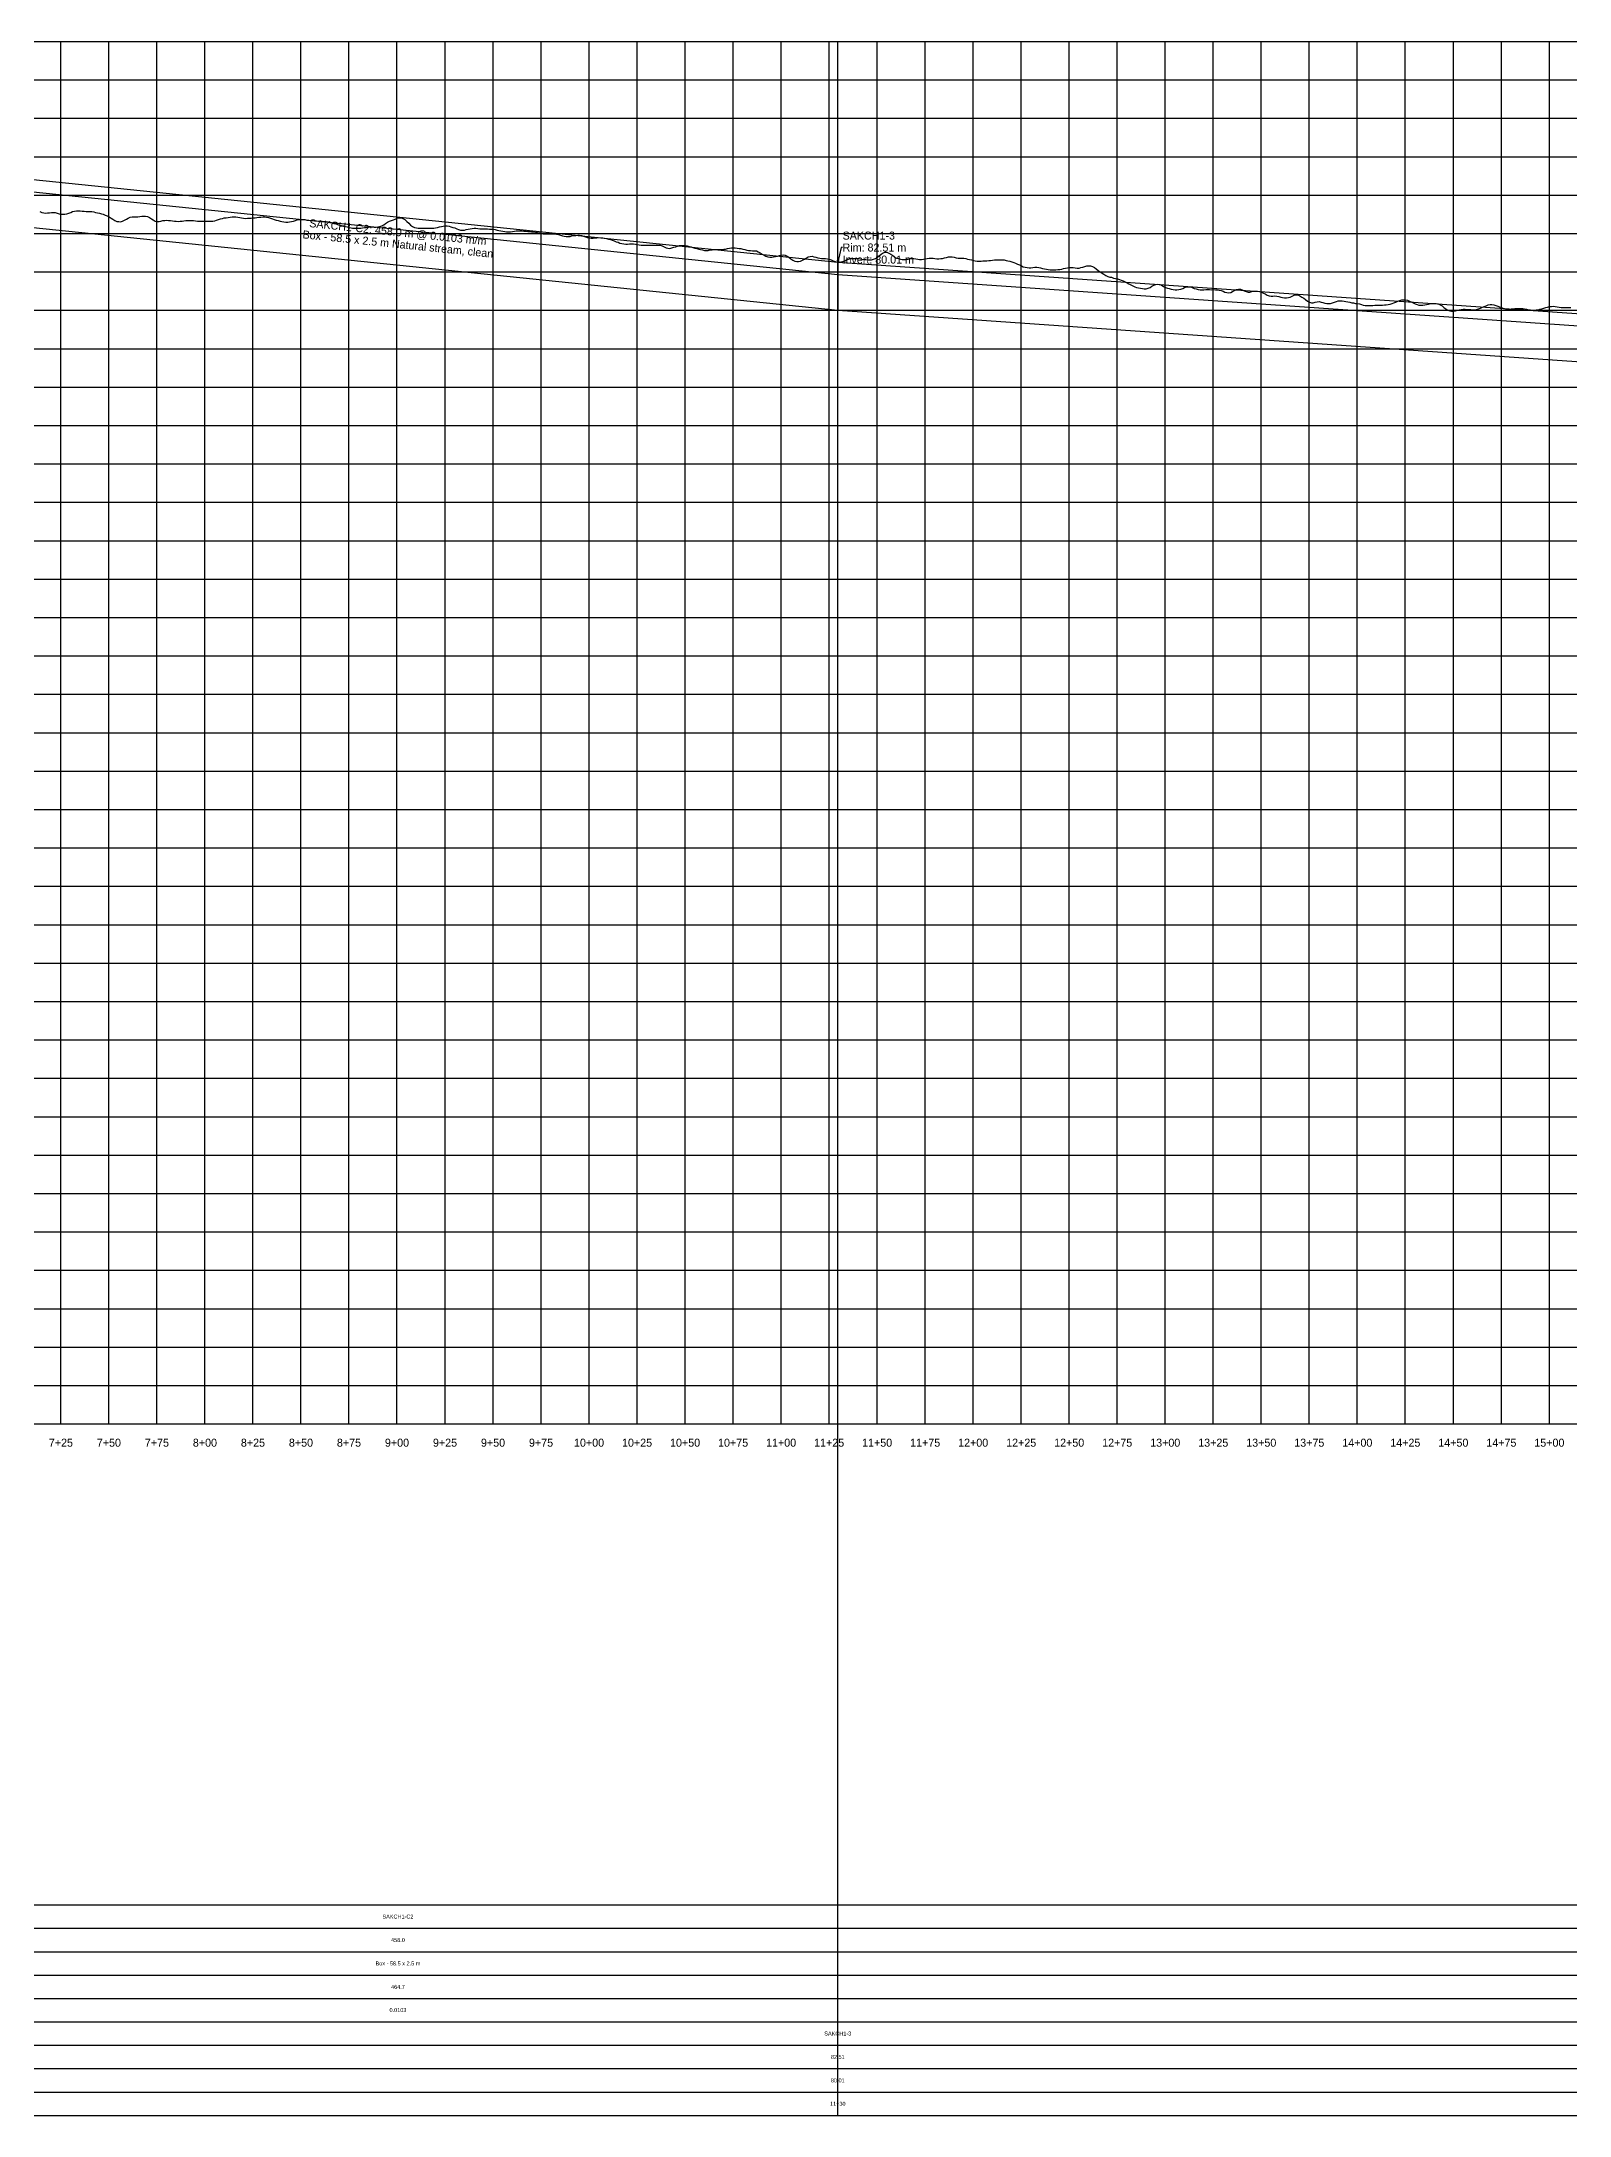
# Model space of a CAD drawing. Extents: x -64 to 12506, y -140 to 942.
# Drawn here: x 715 to 1510, y -140 to 940 of the extents above; entities that cross this region are included whole.
import ezdxf
from ezdxf.enums import TextEntityAlignment as Align

# ---------------------------------------------------------------- set-up
doc = ezdxf.new("R2010")
doc.units = 0
for name, color, linetype in [('Annotation', 7, 'Continuous'), ('Annotation_Table', 254, 'Continuous'), ('Crown', 7, 'Continuous'), ('Grid', 254, 'Continuous'), ('Grid_Text', 7, 'Continuous'), ('Ground_Elevation', 3, 'Continuous'), ('Hydraulic_Grade', 5, 'Continuous'), ('Invert', 7, 'Continuous'), ('Structure', 7, 'Continuous')]:
    doc.layers.add(name, color=color, linetype=linetype)

msp = doc.modelspace()

# ---------------------------------------------------------------- linework, layer by layer
at = {"layer": 'Annotation', "color": 0}
msp.add_lwpolyline([(1132, 832.7), (1131.2, 832.7), (1129.5, 825.1)], dxfattribs=at)
msp.add_lwpolyline([(1129.5, 825.1), (1129.3, 826.1), (1130.1, 825.9)], close=True, dxfattribs=at)
at = {"layer": 'Annotation_Table', "color": 254}
for points in [[(1129.5, -140.2), (1129.5, 940)], [(-25, -30.5), (12475, -30.5)], [(-25, -42.7), (12475, -42.7)], [(-25, -54.9), (12475, -54.9)], [(-25, -67.1), (12475, -67.1)], [(-25, -79.2), (12475, -79.2)], [(-25, -91.4), (12475, -91.4)], [(-25, -103.6), (12475, -103.6)], [(-25, -115.8), (12475, -115.8)], [(-25, -128), (12475, -128)], [(-25, -140.2), (12475, -140.2)]]:
    msp.add_lwpolyline(points, dxfattribs=at)
at = {"layer": 'Crown', "color": 0}
for points in [[(671.6, 872.1), (1129.5, 825.1)], [(1129.5, 825.1), (1129.5, 825.1)], [(1129.5, 825.1), (1996.1, 764.8)]]:
    msp.add_lwpolyline(points, dxfattribs=at)
at = {"layer": 'Grid', "color": 254}
for points in [[(-25, 940), (12475, 940)], [(725, 220), (725, 940)], [(750, 220), (750, 940)], [(775, 220), (775, 940)], [(800, 220), (800, 940)], [(825, 220), (825, 940)], [(850, 220), (850, 940)], [(875, 220), (875, 940)], [(900, 220), (900, 940)], [(925, 220), (925, 940)], [(950, 220), (950, 940)], [(975, 220), (975, 940)], [(1000, 220), (1000, 940)], [(1025, 220), (1025, 940)], [(1050, 220), (1050, 940)], [(1075, 220), (1075, 940)], [(1100, 220), (1100, 940)], [(1125, 220), (1125, 940)], [(1150, 220), (1150, 940)], [(1175, 220), (1175, 940)], [(1200, 220), (1200, 940)], [(1225, 220), (1225, 940)], [(1250, 220), (1250, 940)], [(1275, 220), (1275, 940)], [(1300, 220), (1300, 940)], [(1325, 220), (1325, 940)], [(1350, 220), (1350, 940)], [(1375, 220), (1375, 940)], [(1400, 220), (1400, 940)], [(1425, 220), (1425, 940)], [(1450, 220), (1450, 940)], [(1475, 220), (1475, 940)], [(1500, 220), (1500, 940)], [(-25, 920), (12475, 920)], [(-25, 900), (12475, 900)], [(-25, 880), (12475, 880)], [(-25, 860), (12475, 860)], [(-25, 840), (12475, 840)], [(-25, 820), (12475, 820)], [(-25, 800), (12475, 800)], [(-25, 780), (12475, 780)], [(-25, 760), (12475, 760)], [(-25, 740), (12475, 740)], [(-25, 720), (12475, 720)], [(-25, 700), (12475, 700)], [(-25, 680), (12475, 680)], [(-25, 660), (12475, 660)], [(-25, 640), (12475, 640)], [(-25, 620), (12475, 620)], [(-25, 600), (12475, 600)], [(-25, 580), (12475, 580)], [(-25, 560), (12475, 560)], [(-25, 540), (12475, 540)], [(-25, 520), (12475, 520)], [(-25, 500), (12475, 500)], [(-25, 480), (12475, 480)], [(-25, 460), (12475, 460)], [(-25, 440), (12475, 440)], [(-25, 420), (12475, 420)], [(-25, 400), (12475, 400)], [(-25, 380), (12475, 380)], [(-25, 360), (12475, 360)], [(-25, 340), (12475, 340)], [(-25, 320), (12475, 320)], [(-25, 300), (12475, 300)], [(-25, 280), (12475, 280)], [(-25, 260), (12475, 260)], [(-25, 240), (12475, 240)], [(-25, 220), (12475, 220)]]:
    msp.add_lwpolyline(points, dxfattribs=at)
at = {"layer": 'Ground_Elevation', "color": 3}
msp.add_lwpolyline([(714.1, 851.4), (715.1, 851), (716.1, 850.7), (717.1, 850.6), (718.1, 850.7), (719.1, 850.8), (720.1, 850.9), (721.1, 851), (722.1, 850.9), (723.1, 850.6), (724.1, 850.2), (725.1, 850), (726.1, 850), (727.1, 850), (728.1, 850.2), (729.1, 850.5), (730.1, 851), (731.1, 851.4), (732.1, 851.6), (733.1, 851.8), (734.1, 851.8), (735.1, 851.8), (736.1, 851.7), (737.1, 851.6), (738.1, 851.5), (739.1, 851.4), (740.1, 851.4), (741.1, 851.4), (742.1, 851.2), (743.1, 851), (744.1, 850.7), (745.1, 850.5), (746.1, 850.2), (747.1, 850), (748.1, 849.6), (749.1, 849.2), (750.1, 848.6), (751.1, 848), (752.1, 847.4), (753.1, 846.8), (754.1, 846.3), (755.1, 846.3), (756.1, 846.1), (757.1, 846.4), (758.1, 846.9), (759.1, 847.5), (760.1, 848), (761.1, 848.5), (762.1, 848.6), (763.1, 848.6), (764.1, 848.6), (765.1, 848.7), (766.1, 848.9), (767.1, 849), (768.1, 849.1), (769.1, 849.1), (770.1, 848.8), (771.1, 848.3), (772.1, 847.7), (773.1, 847.1), (774.1, 846.5), (775.1, 846.2), (776.1, 846.2), (777.1, 846.4), (778.1, 846.7), (779.1, 846.8), (780.1, 846.9), (781.1, 846.8), (782.1, 846.7), (783.1, 846.6), (784.1, 846.5), (785.1, 846.4), (786.1, 846.3), (787.1, 846.4), (788.1, 846.4), (789.1, 846.6), (790.1, 846.7), (791.1, 846.7), (792.1, 846.8), (793.1, 846.8), (794.1, 846.7), (795.1, 846.6), (796.1, 846.5), (797.1, 846.5), (798.1, 846.5), (799.1, 846.5), (800.1, 846.5), (801.1, 846.4), (802.1, 846.4), (803.1, 846.4), (804.1, 846.4), (805.1, 846.6), (806.1, 846.9), (807.1, 847.3), (808.1, 847.6), (809.1, 847.8), (810.1, 848.1), (811.1, 848.2), (812.1, 848.4), (813.1, 848.5), (814.1, 848.6), (815.1, 848.6), (816.1, 848.6), (817.1, 848.5), (818.1, 848.3), (819.1, 848.1), (820.1, 847.9), (821.1, 847.8), (822.1, 847.9), (823.1, 847.9), (824.1, 848), (825.1, 848.1), (826.1, 848.2), (827.1, 848.3), (828.1, 848.5), (829.1, 848.5), (830.1, 848.6), (831.1, 848.6), (832.1, 848.5), (833.1, 848.3), (834.1, 848), (835.1, 847.6), (836.1, 847.3), (837.1, 847), (838.1, 846.7), (839.1, 846.4), (840.1, 846.2), (841.1, 846), (842.1, 845.9), (843.1, 845.9), (844.1, 846), (845.1, 846.2), (846.1, 846.5), (847.1, 846.8), (848.1, 847.1), (849.1, 847.3), (850.1, 847.3), (851.1, 847.3), (852.1, 847.2), (853.1, 847), (854.1, 846.9), (855.1, 846.8), (856.1, 846.7), (857.1, 846.6), (858.1, 846.6), (859.1, 846.5), (860.1, 846.5), (861.1, 846.4), (862.1, 846.3), (863.1, 846.2), (864.1, 846), (865.1, 845.8), (866.1, 845.5), (867.1, 845.2), (868.1, 845), (869.1, 844.7), (870.1, 844.4), (871.1, 844.2), (872.1, 843.9), (873.1, 843.7), (874.1, 843.5), (875.1, 843.2), (876.1, 842.9), (877.1, 842.7), (878.1, 842.7), (879.1, 842.7), (880.1, 842.7), (881.1, 842.8), (882.1, 842.9), (883.1, 843.1), (884.1, 843.2), (885.1, 843.3), (886.1, 843.4), (887.1, 843.4), (888.1, 843.3), (889.1, 843.3), (890.1, 843.4), (891.1, 843.6), (892.1, 844), (893.1, 844.5), (894.1, 845.2), (895.1, 845.9), (896.1, 846.4), (897.1, 846.8), (898.1, 847.1), (899.1, 847.5), (900.1, 847.9), (901.1, 848.2), (902.1, 848.2), (903.1, 847.8), (904.1, 847.2), (905.1, 846.3), (906.1, 845.3), (907.1, 844.3), (908.1, 843.6), (909.1, 843.1), (910.1, 842.9), (911.1, 842.8), (912.1, 842.8), (913.1, 842.7), (914.1, 842.7), (915.1, 842.7), (916.1, 842.7), (917.1, 842.7), (918.1, 842.7), (919.1, 842.8), (920.1, 842.9), (921.1, 843.1), (922.1, 843.4), (923.1, 843.6), (924.1, 843.8), (925.1, 843.9), (926.1, 843.9), (927.1, 843.8), (928.1, 843.5), (929.1, 843.2), (930.1, 842.9), (931.1, 842.5), (932.1, 842.1), (933.1, 841.8), (934.1, 841.7), (935.1, 841.8), (936.1, 842), (937.1, 842.2), (938.1, 842.5), (939.1, 842.6), (940.1, 842.7), (941.1, 842.7), (942.1, 842.6), (943.1, 842.5), (944.1, 842.5), (945.1, 842.5), (946.1, 842.5), (947.1, 842.4), (948.1, 842.3), (949.1, 842.3), (950.1, 842.2), (951.1, 842), (952.1, 841.8), (953.1, 841.6), (954.1, 841.4), (955.1, 841.2), (956.1, 841), (957.1, 840.8), (958.1, 840.8), (959.1, 840.9), (960.1, 841), (961.1, 841.2), (962.1, 841.3), (963.1, 841.3), (964.1, 841.3), (965.1, 841.3), (966.1, 841.2), (967.1, 841.2), (968.1, 841.1), (969.1, 841), (970.1, 840.9), (971.1, 840.8), (972.1, 840.6), (973.1, 840.5), (974.1, 840.3), (975.1, 840.1), (976.1, 839.9), (977.1, 839.8), (978.1, 839.8), (979.1, 839.8), (980.1, 839.9), (981.1, 839.9), (982.1, 839.9), (983.1, 839.7), (984.1, 839.4), (985.1, 839.1), (986.1, 838.8), (987.1, 838.6), (988.1, 838.5), (989.1, 838.5), (990.1, 838.5), (991.1, 838.7), (992.1, 838.9), (993.1, 839), (994.1, 839.2), (995.1, 839.1), (996.1, 838.9), (997.1, 838.6), (998.1, 838.2), (999.1, 837.9), (1000.1, 837.7), (1001.1, 837.6), (1002.1, 837.6), (1003.1, 837.7), (1004.1, 837.8), (1005.1, 837.9), (1006.1, 837.8), (1007.1, 837.8), (1008.1, 837.6), (1009.1, 837.4), (1010.1, 837.1), (1011.1, 836.8), (1012.1, 836.5), (1013.1, 836.1), (1014.1, 835.7), (1015.1, 835.4), (1016.1, 835), (1017.1, 834.8), (1018.1, 834.6), (1019.1, 834.5), (1020.1, 834.5), (1021.1, 834.6), (1022.1, 834.6), (1023.1, 834.6), (1024.1, 834.5), (1025.1, 834.3), (1026.1, 834.1), (1027.1, 834), (1028.1, 833.9), (1029.1, 833.9), (1030.1, 833.9), (1031.1, 833.9), (1032.1, 833.9), (1033.1, 833.9), (1034.1, 834), (1035.1, 834), (1036.1, 834), (1037.1, 833.9), (1038.1, 833.6), (1039.1, 833.1), (1040.1, 832.6), (1041.1, 832.3), (1042.1, 832.2), (1043.1, 832.5), (1044.1, 832.8), (1045.1, 833.1), (1046.1, 833.4), (1047.1, 833.7), (1048.1, 833.8), (1049.1, 833.8), (1050.1, 833.7), (1051.1, 833.5), (1052.1, 833.2), (1053.1, 833), (1054.1, 832.7), (1055.1, 832.4), (1056.1, 832.1), (1057.1, 831.9), (1058.1, 831.6), (1059.1, 831.4), (1060.1, 831.2), (1061.1, 831.1), (1062.1, 831.2), (1063.1, 831.4), (1064.1, 831.5), (1065.1, 831.6), (1066.1, 831.6), (1067.1, 831.7), (1068.1, 831.7), (1069.1, 831.7), (1070.1, 831.8), (1071.1, 831.9), (1072.1, 832.2), (1073.1, 832.4), (1074.1, 832.5), (1075.1, 832.5), (1076.1, 832.5), (1077.1, 832.4), (1078.1, 832.2), (1079.1, 832.1), (1080.1, 831.8), (1081.1, 831.6), (1082.1, 831.3), (1083.1, 831.1), (1084.1, 831.1), (1085.1, 831), (1086.1, 831), (1087.1, 830.9), (1088.1, 830.5), (1089.1, 830), (1090.1, 829.3), (1091.1, 828.7), (1092.1, 828.2), (1093.1, 827.8), (1094.1, 827.7), (1095.1, 827.7), (1096.1, 827.8), (1097.1, 828), (1098.1, 828.2), (1099.1, 828.5), (1100.1, 828.7), (1101.1, 828.8), (1102.1, 828.7), (1103.1, 828.2), (1104.1, 827.6), (1105.1, 826.8), (1106.1, 826.1), (1107.1, 825.6), (1108.1, 825.4), (1109.1, 825.4), (1110.1, 825.6), (1111.1, 826.1), (1112.1, 826.6), (1113.1, 827.2), (1114.1, 827.8), (1115.1, 828), (1116.1, 828.1), (1117.1, 827.9), (1118.1, 827.7), (1119.1, 827.4), (1120.1, 827.2), (1121.1, 827), (1122.1, 826.9), (1123.1, 826.9), (1124.1, 826.8), (1125.1, 826.6), (1126.1, 826.2), (1127.1, 825.8), (1128.1, 825.4), (1129.1, 825.1), (1130.1, 825.1), (1131.1, 825.2), (1132.1, 825.4), (1133.1, 825.8), (1134.1, 826.2), (1135.1, 826.7), (1136.1, 826.9), (1137.1, 827), (1138.1, 827), (1139.1, 827), (1140.1, 827), (1141.1, 826.8), (1142.1, 826.7), (1143.1, 826.5), (1144.1, 826.4), (1145.1, 826.3), (1146.1, 826.2), (1147.1, 826.3), (1148.1, 826.6), (1149.1, 827), (1150.1, 827.6), (1151.1, 828.3), (1152.1, 829.2), (1153.1, 829.9), (1154.1, 830.2), (1155.1, 830.2), (1156.1, 829.8), (1157.1, 829.2), (1158.1, 828.5), (1159.1, 827.7), (1160.1, 827.2), (1161.1, 826.9), (1162.1, 826.7), (1163.1, 826.5), (1164.1, 826.5), (1165.1, 826.5), (1166.1, 826.7), (1167.1, 826.9), (1168.1, 827), (1169.1, 826.9), (1170.1, 826.8), (1171.1, 826.6), (1172.1, 826.5), (1173.1, 826.5), (1174.1, 826.7), (1175.1, 826.8), (1176.1, 827), (1177.1, 827.2), (1178.1, 827.2), (1179.1, 827.1), (1180.1, 826.9), (1181.1, 826.8), (1182.1, 826.8), (1183.1, 826.9), (1184.1, 827), (1185.1, 827.3), (1186.1, 827.5), (1187.1, 827.8), (1188.1, 827.9), (1189.1, 827.8), (1190.1, 827.6), (1191.1, 827.4), (1192.1, 827.2), (1193.1, 827.2), (1194.1, 827.2), (1195.1, 827.1), (1196.1, 826.9), (1197.1, 826.7), (1198.1, 826.5), (1199.1, 826.2), (1200.1, 825.9), (1201.1, 825.7), (1202.1, 825.6), (1203.1, 825.6), (1204.1, 825.6), (1205.1, 825.7), (1206.1, 825.8), (1207.1, 825.8), (1208.1, 825.9), (1209.1, 826), (1210.1, 826.1), (1211.1, 826.2), (1212.1, 826.2), (1213.1, 826.2), (1214.1, 826.2), (1215.1, 826.2), (1216.1, 826.2), (1217.1, 826), (1218.1, 825.8), (1219.1, 825.6), (1220.1, 825.3), (1221.1, 824.9), (1222.1, 824.5), (1223.1, 824.1), (1224.1, 823.6), (1225.1, 823.1), (1226.1, 822.7), (1227.1, 822.4), (1228.1, 822.2), (1229.1, 822.1), (1230.1, 822.1), (1231.1, 822.3), (1232.1, 822.4), (1233.1, 822.4), (1234.1, 822.3), (1235.1, 822.1), (1236.1, 821.8), (1237.1, 821.6), (1238.1, 821.4), (1239.1, 821.2), (1240.1, 821), (1241.1, 821), (1242.1, 821.1), (1243.1, 821.1), (1244.1, 821.2), (1245.1, 821.3), (1246.1, 821.5), (1247.1, 821.8), (1248.1, 822), (1249.1, 822.1), (1250.1, 822.2), (1251.1, 822.2), (1252.1, 822.2), (1253.1, 822.1), (1254.1, 822), (1255.1, 822), (1256.1, 822.2), (1257.1, 822.5), (1258.1, 822.8), (1259.1, 823.1), (1260.1, 823.2), (1261.1, 823.1), (1262.1, 822.8), (1263.1, 822.3), (1264.1, 821.6), (1265.1, 820.8), (1266.1, 820.1), (1267.1, 819.4), (1268.1, 818.8), (1269.1, 818.2), (1270.1, 817.6), (1271.1, 817.2), (1272.1, 817.2), (1273.1, 816.7), (1274.1, 816.5), (1275.1, 816.3), (1276.1, 816), (1277.1, 815.7), (1278.1, 815.3), (1279.1, 814.8), (1280.1, 814.3), (1281.1, 813.8), (1282.1, 813.3), (1283.1, 812.7), (1284.1, 812.2), (1285.1, 811.9), (1286.1, 811.7), (1287.1, 811.5), (1288.1, 811.3), (1289.1, 811.1), (1290.1, 811.2), (1291.1, 811.5), (1292.1, 811.9), (1293.1, 812.5), (1294.1, 813), (1295.1, 813.5), (1296.1, 813.6), (1297.1, 813.5), (1298.1, 813), (1299.1, 812.4), (1300.1, 811.9), (1301.1, 811.6), (1302.1, 811.3), (1303.1, 811), (1304.1, 810.8), (1305.1, 810.7), (1306.1, 810.7), (1307.1, 810.8), (1308.1, 811), (1309.1, 811.4), (1310.1, 811.9), (1311.1, 812.2), (1312.1, 812.3), (1313.1, 812.2), (1314.1, 811.8), (1315.1, 811.4), (1316.1, 811.1), (1317.1, 810.8), (1318.1, 810.7), (1319.1, 810.6), (1320.1, 810.7), (1321.1, 810.8), (1322.1, 810.8), (1323.1, 810.8), (1324.1, 810.7), (1325.1, 810.8), (1326.1, 810.7), (1327.1, 810.6), (1328.1, 810.5), (1329.1, 810.3), (1330.1, 810), (1331.1, 809.5), (1332.1, 809.2), (1333.1, 809.1), (1334.1, 809.3), (1335.1, 809.8), (1336.1, 810.3), (1337.1, 810.8), (1338.1, 811), (1339.1, 811), (1340.1, 810.6), (1341.1, 810.2), (1342.1, 809.8), (1343.1, 809.5), (1344.1, 809.5), (1345.1, 809.7), (1346.1, 810), (1347.1, 810), (1348.1, 810), (1349.1, 809.7), (1350.1, 809.4), (1351.1, 808.9), (1352.1, 808.5), (1353.1, 807.9), (1354.1, 807.5), (1355.1, 807.4), (1356.1, 807.4), (1357.1, 807.5), (1358.1, 807.4), (1359.1, 807.2), (1360.1, 806.9), (1361.1, 806.7), (1362.1, 806.5), (1363.1, 806.5), (1364.1, 806.6), (1365.1, 806.9), (1366.1, 807.4), (1367.1, 807.8), (1368.1, 808.1), (1369.1, 808), (1370.1, 807.6), (1371.1, 806.9), (1372.1, 806.3), (1373.1, 805.6), (1374.1, 804.8), (1375.1, 804.2), (1376.1, 803.9), (1377.1, 803.9), (1378.1, 804.2), (1379.1, 804.4), (1380.1, 804.5), (1381.1, 804.3), (1382.1, 804), (1383.1, 803.7), (1384.1, 803.5), (1385.1, 803.5), (1386.1, 803.6), (1387.1, 803.9), (1388.1, 804.2), (1389.1, 804.6), (1390.1, 804.9), (1391.1, 805), (1392.1, 805), (1393.1, 804.8), (1394.1, 804.6), (1395.1, 804.4), (1396.1, 804.2), (1397.1, 803.9), (1398.1, 803.8), (1399.1, 803.6), (1400.1, 803.5), (1401.1, 803.3), (1402.1, 803), (1403.1, 802.7), (1404.1, 802.5), (1405.1, 802.5), (1406.1, 802.5), (1407.1, 802.5), (1408.1, 802.5), (1409.1, 802.6), (1410.1, 802.6), (1411.1, 802.6), (1412.1, 802.6), (1413.1, 802.7), (1414.1, 802.8), (1415.1, 802.9), (1416.1, 803.1), (1417.1, 803.2), (1418.1, 803.5), (1419.1, 803.8), (1420.1, 804.2), (1421.1, 804.7), (1422.1, 805.1), (1423.1, 805.4), (1424.1, 805.5), (1425.1, 805.4), (1426.1, 805.2), (1427.1, 804.8), (1428.1, 804.4), (1429.1, 803.9), (1430.1, 803.4), (1431.1, 803), (1432.1, 802.7), (1433.1, 802.6), (1434.1, 802.7), (1435.1, 802.8), (1436.1, 803), (1437.1, 803.2), (1438.1, 803.5), (1439.1, 803.6), (1440.1, 803.6), (1441.1, 803.5), (1442.1, 803.3), (1443.1, 802.9), (1444.1, 802.3), (1445.1, 801.5), (1446.1, 800.7), (1447.1, 800.1), (1448.1, 799.7), (1449.1, 799.5), (1450.1, 799.5), (1451.1, 799.7), (1452.1, 800), (1453.1, 800.3), (1454.1, 800.4), (1455.1, 800.5), (1456.1, 800.5), (1457.1, 800.4), (1458.1, 800.4), (1459.1, 800.4), (1460.1, 800.3), (1461.1, 800.3), (1462.1, 800.4), (1463.1, 800.7), (1464.1, 801.1), (1465.1, 801.6), (1466.1, 802), (1467.1, 802.4), (1468.1, 802.8), (1469.1, 803), (1470.1, 803), (1471.1, 802.8), (1472.1, 802.5), (1473.1, 802.2), (1474.1, 801.8), (1475.1, 801.4), (1476.1, 801), (1477.1, 800.8), (1478.1, 800.7), (1479.1, 800.6), (1480.1, 800.7), (1481.1, 800.8), (1482.1, 800.9), (1483.1, 800.9), (1484.1, 800.9), (1485.1, 800.9), (1486.1, 800.9), (1487.1, 800.7), (1488.1, 800.5), (1489.1, 800.3), (1490.1, 800.2), (1491.1, 800.1), (1492.1, 800.1), (1493.1, 800.2), (1494.1, 800.3), (1495.1, 800.5), (1496.1, 800.8), (1497.1, 801.1), (1498.1, 801.4), (1499.1, 801.7), (1500.1, 801.9), (1501.1, 802), (1502.1, 802.1), (1503.1, 802), (1504.1, 801.8), (1505.1, 801.7), (1506.1, 801.5), (1507.1, 801.5), (1508.1, 801.5), (1509.1, 801.5), (1510.1, 801.5), (1511.1, 801.5)], dxfattribs=at)
at = {"layer": 'Hydraulic_Grade', "color": 5}
for points in [[(671.6, 865.7), (1129.5, 818.7)], [(1129.5, 818.7), (1129.5, 818.7)], [(1129.5, 818.7), (1996.1, 758.5)]]:
    msp.add_lwpolyline(points, dxfattribs=at)
at = {"layer": 'Invert', "color": 0}
for points in [[(671.6, 847.1), (1129.5, 800.1)], [(1129.5, 800.1), (1129.5, 800.1)], [(1129.5, 800.1), (1996.1, 739.8)]]:
    msp.add_lwpolyline(points, dxfattribs=at)
at = {"layer": 'Structure', "color": 0}
msp.add_lwpolyline([(1129.5, 825.1), (1129.5, 800.1)], dxfattribs=at)
msp.add_lwpolyline([(1129.5, 825.1), (1129.5, 800.1)], dxfattribs=at)

# ---------------------------------------------------------------- texts
at = {"layer": 'Annotation', "color": 0}
for s, p in [('SAKCH1-C2: 458.0 m @ 0.0103 m/m', (900.5, 840.7)), ('Box - 58.5 x 2.5 m Natural stream, clean', (900.5, 834.5))]:
    msp.add_text(s, height=4.167, rotation=354.1404, dxfattribs=at).set_placement(p, align=Align.MIDDLE_CENTER)
for s, height, p in [('SAKCH1-3', 4.17, (1132, 838.9)), ('Rim: 82.51 m', 4.167, (1132, 832.7)), ('Invert: 80.01 m', 4.167, (1132, 826.4))]:
    msp.add_text(s, height=height, dxfattribs=at).set_placement(p, align=Align.MIDDLE_LEFT)
at = {"layer": 'Annotation_Table', "color": 0}
for s, height, p in [('SAKCH1-C2', 2.08, (900.5, -36.6)), ('458.0', 2.08, (900.5, -48.8)), ('Box - 58.5 x 2.5 m', 2.083, (900.5, -61)), ('464.7', 2.08, (900.5, -73.2)), ('0.0103', 2.08, (900.5, -85.3)), ('SAKCH1-3', 2.08, (1129.5, -97.5)), ('82.51', 2.08, (1129.5, -109.7)), ('80.01', 2.08, (1129.5, -121.9)), ('11+30', 2.08, (1129.5, -134.1))]:
    msp.add_text(s, height=height, dxfattribs=at).set_placement(p, align=Align.MIDDLE_CENTER)
at = {"layer": 'Grid_Text', "color": 0}
for s, p in [('7+25', (725, 212.3)), ('7+50', (750, 212.3)), ('7+75', (775, 212.3)), ('8+00', (800, 212.3)), ('8+25', (825, 212.3)), ('8+50', (850, 212.3)), ('8+75', (875, 212.3)), ('9+00', (900, 212.3)), ('9+25', (925, 212.3)), ('9+50', (950, 212.3)), ('9+75', (975, 212.3)), ('10+00', (1000, 212.3)), ('10+25', (1025, 212.3)), ('10+50', (1050, 212.3)), ('10+75', (1075, 212.3)), ('11+00', (1100, 212.3)), ('11+25', (1125, 212.3)), ('11+50', (1150, 212.3)), ('11+75', (1175, 212.3)), ('12+00', (1200, 212.3)), ('12+25', (1225, 212.3)), ('12+50', (1250, 212.3)), ('12+75', (1275, 212.3)), ('13+00', (1300, 212.3)), ('13+25', (1325, 212.3)), ('13+50', (1350, 212.3)), ('13+75', (1375, 212.3)), ('14+00', (1400, 212.3)), ('14+25', (1425, 212.3)), ('14+50', (1450, 212.3)), ('14+75', (1475, 212.3)), ('15+00', (1500, 212.3))]:
    msp.add_text(s, height=4.17, dxfattribs=at).set_placement(p, align=Align.TOP_CENTER)

doc.saveas('drawing.dxf')
